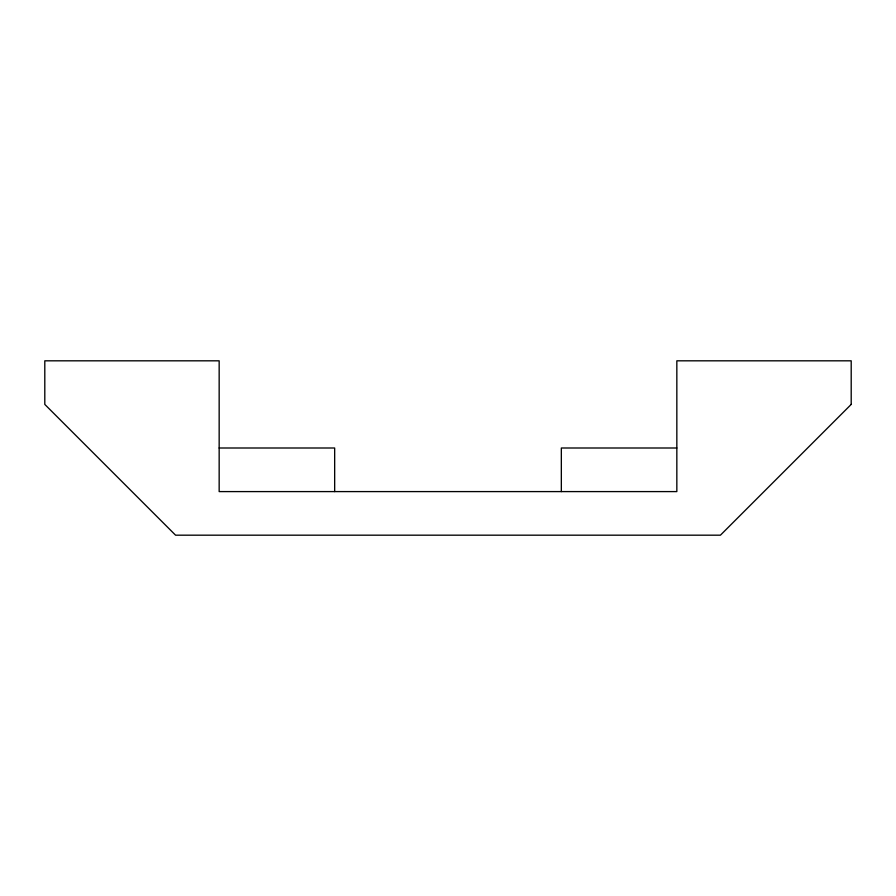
<?xml version="1.0" encoding="UTF-8"?>
<svg xmlns="http://www.w3.org/2000/svg" width="896" height="896" viewBox="0 0 896 896"><rect width="100%" height="100%" fill="white"/><g stroke="black" fill="none" stroke-linecap="round" stroke-linejoin="round"><path stroke-width="1.34" d="M219.162 448L334.667 448L334.667 491.59M676.838 448L561.333 448L561.333 491.59M851.2 404.41L720.429 535.181L175.571 535.181L44.8 404.41L44.8 360.819L219.162 360.819L219.162 491.59L676.838 491.59L676.838 360.819L851.2 360.819L851.2 404.41"/></g></svg>
